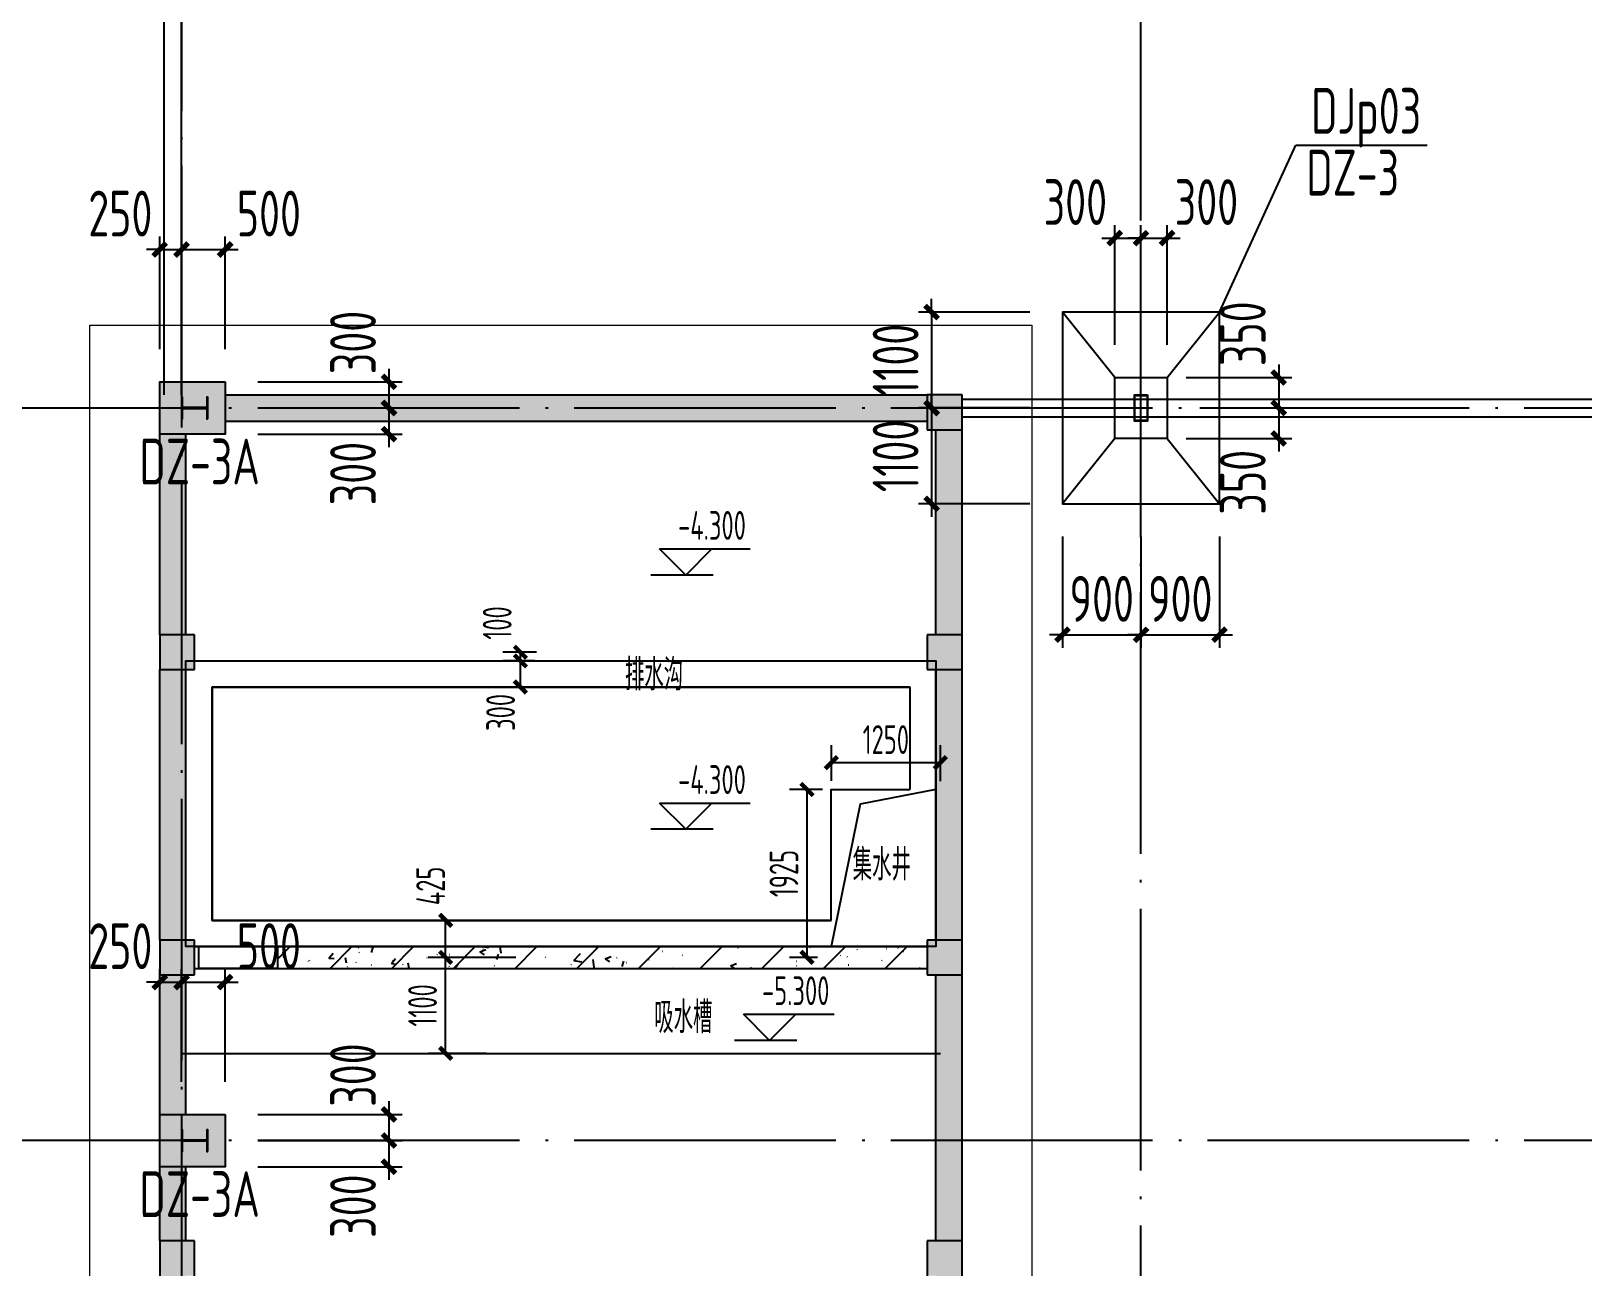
# Model space of a CAD drawing. Extents: x 899043 to 2598688, y -137197 to 211789.
# Drawn here: x 1119082 to 1136875, y 131702 to 145873 of the extents above; entities that cross this region are included whole.
import ezdxf

# ---------------------------------------------------------------- set-up
doc = ezdxf.new("R2010")
doc.units = 0
doc.header["$LTSCALE"] = 1500
doc.header["$MEASUREMENT"] = 0
doc.linetypes.add('7', pattern=[120.000008, -30.000002, 60.000004, -30.000002])
doc.linetypes.add('DOTE', pattern=[2.42, 2, -0.2, 0.02, -0.2])
doc.layers.add('10', color=7, linetype='Continuous', lineweight=35)
doc.layers.add('1500', color=4, linetype='Continuous', lineweight=18)
for name, color, linetype in [('A-Other(建筑其它)', 33, 'Continuous'), ('AXIS', 3, 'Continuous'), ('BASE', 7, 'Continuous'), ('BASE_DIM', 3, 'Continuous'), ('BASE_NUM', 7, 'Continuous'), ('BASE_TEXT', 7, 'Continuous'), ('COLUMN', 2, 'Continuous'), ('DIM', 3, 'Continuous'), ('DIM_ELEV', 3, 'Continuous'), ('HATCH', 254, 'Continuous'), ('M_Prof', 2, 'Continuous'), ('PUB_TEXT', 7, 'Continuous'), ('TEXT', 7, 'Continuous'), ('柱', 255, 'Continuous'), ('柱虚线', 54, '7'), ('砼墙', 3, 'Continuous')]:
    doc.layers.add(name, color=color, linetype=linetype)
doc.styles.add('H330', font='Tssdeng.shx', dxfattribs={"width": 0.65, "height": 330, "bigfont": 'tssdchn.shx'})
doc.styles.add('H360', font='Tssdeng.shx', dxfattribs={"width": 0.65, "height": 360, "bigfont": 'tssdchn.shx'})
doc.styles.add('TSSD_Dimension', font='Tssdeng.shx', dxfattribs={"width": 0.7, "bigfont": 'hztxt.shx'})
doc.styles.add('TSSD_Label', font='Tssdeng.shx', dxfattribs={"width": 0.7, "bigfont": 'hztxt.shx'})
doc.dimstyles.new('H100', dxfattribs={"dimscale": 100, "dimtxt": 3.3, "dimasz": 0.01, "dimexe": 2, "dimexo": 1, "dimgap": 1, "dimtad": 1, "dimdec": 0, "dimrnd": 1, "dimzin": 0, "dimdsep": 46, "dimtxsty": 'H330', "dimblk1": 'YGDIM', "dimblk2": 'YGDIM', "dimsah": 1, "dimcen": -2, "dimdle": 1, "dimclrt": 7, "dimadec": 0, "dimazin": 0, "dimtfac": 1, "dimtdec": 0, "dimtix": 1, "dimtmove": 2, "dimatfit": 3, "dimldrblk": 'YGDIM', "dimfxl": 0, "dimtvp": 1, "dimtolj": 1, "dimtzin": 0, "dimlwe": 25, "dimarcsym": 0})
doc.dimstyles.new('TSSD_150_150', dxfattribs={"dimtxt": 525, "dimasz": 150, "dimexe": 150, "dimexo": 375, "dimgap": 150, "dimtad": 1, "dimdec": 0, "dimzin": 0, "dimdsep": 46, "dimtxsty": 'TSSD_Dimension', "dimblk": 'ARCHTICK', "dimblk1": 'ARCHTICK', "dimblk2": 'ARCHTICK', "dimcen": 0, "dimdle": 150, "dimclrt": 7, "dimadec": 0, "dimazin": 0, "dimtfac": 1, "dimtdec": 0, "dimtix": 1, "dimtmove": 2, "dimatfit": 3, "dimfxl": 0, "dimtolj": 1, "dimtzin": 0, "dimarcsym": 0})

# ---------------------------------------------------------------- blocks, each defined once
blk = doc.blocks.new('A$C5AF141BB')
at = {"layer": 'AXIS', "color": 253, "linetype": 'DOTE'}
for p, q in [((-22000, 123526.9), (-22000, 82968.2)), ((-11000, 82968.2), (-11000, 123526.9)), ((36323.2, 102600), (-26262.1, 102600)), ((36323.2, 94200), (-26941.1, 94200))]:
    blk.add_line(p, q, dxfattribs=at)
blk = doc.blocks.new('A$C0BB32EA6')
at = {"layer": 'COLUMN'}
for points in [[(11075, -16650), (11075, -16950), (10925, -16950), (10925, -16650)], [(11070, -16655), (11070, -16945), (10930, -16945), (10930, -16655)]]:
    blk.add_lwpolyline(points, close=True, dxfattribs=at)
at = {"layer": 'M_Prof'}
for points in [[(300, -16925), (300, -16675), (290, -16675), (290, -16796), (10, -16796), (10, -16675), (0, -16675), (0, -16925), (10, -16925), (10, -16804), (290, -16804), (290, -16925)], [(300, -25325), (300, -25075), (290, -25075), (290, -25196), (10, -25196), (10, -25075), (0, -25075), (0, -25325), (10, -25325), (10, -25204), (290, -25204), (290, -25325)]]:
    blk.add_lwpolyline(points, close=True, dxfattribs=at)
blk = doc.blocks.new('A$C2EA612DB')
at = {"layer": 'M_Prof'}
blk.add_blockref('A$C0BB32EA6', (-54000, 110765), dxfattribs=at)
blk = doc.blocks.new('_ArchTick')
at = {"color": 0, "linetype": 'ByBlock', "const_width": 0.4}
blk.add_lwpolyline([(-0.5, -0.5), (0.5, 0.5)], dxfattribs=at)
blk = doc.blocks.new('*D1469')
at = {"layer": 'BASE_DIM', "color": 0, "lineweight": -2}
for p, q in [((1130908, 140076), (1130908, 138801)), ((1131808, 140076), (1131808, 138801)), ((1130908, 138951), (1130758, 138951)), ((1130908, 138951), (1131808, 138951)), ((1131808, 138951), (1131958, 138951))]:
    blk.add_line(p, q, dxfattribs=at)
at = {"layer": 'Defpoints', "color": 0}
for p in [(1130908, 140451), (1131808, 140451), (1131808, 138951)]:
    blk.add_point(p, dxfattribs=at)
at = {"layer": 'BASE_DIM', "color": 0, "lineweight": -2, "xscale": 150, "yscale": 150, "zscale": 150}
blk.add_blockref('_ArchTick', (1130908, 138951), dxfattribs=at)
at = {"layer": 'BASE_DIM', "color": 0, "lineweight": -2, "xscale": 150, "yscale": 150, "zscale": 150, "rotation": 180}
blk.add_blockref('_ArchTick', (1131808, 138951), dxfattribs=at)
at = {"layer": 'BASE_DIM', "color": 7, "insert": (1131358, 139363), "char_height": 525, "attachment_point": 5, "style": 'TSSD_Dimension'}
blk.add_mtext('\\A1;900', dxfattribs=at)
blk = doc.blocks.new('*D1470')
at = {"layer": 'BASE_DIM', "color": 0, "lineweight": -2}
for p, q in [((1131808, 140076), (1131808, 138801)), ((1132708, 140076), (1132708, 138801)), ((1131808, 138951), (1131658, 138951)), ((1131808, 138951), (1132708, 138951)), ((1132708, 138951), (1132858, 138951))]:
    blk.add_line(p, q, dxfattribs=at)
at = {"layer": 'Defpoints', "color": 0}
for p in [(1131808, 140451), (1132708, 140451), (1132708, 138951)]:
    blk.add_point(p, dxfattribs=at)
at = {"layer": 'BASE_DIM', "color": 0, "lineweight": -2, "xscale": 150, "yscale": 150, "zscale": 150}
blk.add_blockref('_ArchTick', (1131808, 138951), dxfattribs=at)
at = {"layer": 'BASE_DIM', "color": 0, "lineweight": -2, "xscale": 150, "yscale": 150, "zscale": 150, "rotation": 180}
blk.add_blockref('_ArchTick', (1132708, 138951), dxfattribs=at)
at = {"layer": 'BASE_DIM', "color": 7, "insert": (1132258, 139363), "char_height": 525, "attachment_point": 5, "style": 'TSSD_Dimension'}
blk.add_mtext('\\A1;900', dxfattribs=at)
blk = doc.blocks.new('*D1471')
at = {"layer": 'BASE_DIM', "color": 0, "lineweight": -2}
for p, q in [((1129408, 142651), (1129408, 142801)), ((1130533, 142651), (1129258, 142651)), ((1129408, 142651), (1129408, 141551)), ((1130533, 141551), (1129258, 141551)), ((1129408, 141551), (1129408, 141401))]:
    blk.add_line(p, q, dxfattribs=at)
at = {"layer": 'Defpoints', "color": 0}
for p in [(1130908, 142651), (1129408, 141551), (1130908, 141551)]:
    blk.add_point(p, dxfattribs=at)
at = {"layer": 'BASE_DIM', "color": 0, "lineweight": -2, "xscale": 150, "yscale": 150, "zscale": 150}
for p, rotation in [((1129408, 142651), 270), ((1129408, 141551), 90)]:
    blk.add_blockref('_ArchTick', p, dxfattribs=dict(at, rotation=rotation))
at = {"layer": 'BASE_DIM', "color": 7, "insert": (1128995, 142101), "char_height": 525, "attachment_point": 5, "rotation": 90, "style": 'TSSD_Dimension'}
blk.add_mtext('\\A1;1100', dxfattribs=at)
blk = doc.blocks.new('*D1472')
at = {"layer": 'BASE_DIM', "color": 0, "lineweight": -2}
for p, q in [((1129408, 141551), (1129408, 141701)), ((1130533, 141551), (1129258, 141551)), ((1129408, 141551), (1129408, 140451)), ((1130533, 140451), (1129258, 140451)), ((1129408, 140451), (1129408, 140301))]:
    blk.add_line(p, q, dxfattribs=at)
at = {"layer": 'Defpoints', "color": 0}
for p in [(1130908, 141551), (1129408, 140451), (1130908, 140451)]:
    blk.add_point(p, dxfattribs=at)
at = {"layer": 'BASE_DIM', "color": 0, "lineweight": -2, "xscale": 150, "yscale": 150, "zscale": 150}
for p, rotation in [((1129408, 141551), 270), ((1129408, 140451), 90)]:
    blk.add_blockref('_ArchTick', p, dxfattribs=dict(at, rotation=rotation))
at = {"layer": 'BASE_DIM', "color": 7, "insert": (1128995, 141001), "char_height": 525, "attachment_point": 5, "rotation": 90, "style": 'TSSD_Dimension'}
blk.add_mtext('\\A1;1100', dxfattribs=at)
blk = doc.blocks.new('*D1473')
at = {"layer": 'Defpoints', "color": 0}
for p in [(1131808, 143499), (1131508, 141901), (1131808, 141901)]:
    blk.add_point(p, dxfattribs=at)
at = {"layer": 'DIM', "color": 0, "lineweight": -2}
for p, q in [((1131508, 142276), (1131508, 143649)), ((1131808, 142276), (1131808, 143649)), ((1131358, 143499), (1131958, 143499))]:
    blk.add_line(p, q, dxfattribs=at)
at = {"layer": 'DIM', "color": 0, "lineweight": -2, "xscale": 150, "yscale": 150, "zscale": 150, "rotation": 180}
blk.add_blockref('_ArchTick', (1131508, 143499), dxfattribs=at)
at = {"layer": 'DIM', "color": 0, "lineweight": -2, "xscale": 150, "yscale": 150, "zscale": 150}
blk.add_blockref('_ArchTick', (1131808, 143499), dxfattribs=at)
at = {"layer": 'DIM', "color": 7, "insert": (1131056, 143912), "char_height": 525, "attachment_point": 5, "style": 'TSSD_Dimension'}
blk.add_mtext('\\A1;300', dxfattribs=at)
blk = doc.blocks.new('*D1474')
at = {"layer": 'Defpoints', "color": 0}
for p in [(1132108, 143499), (1131808, 141901), (1132108, 141901)]:
    blk.add_point(p, dxfattribs=at)
at = {"layer": 'DIM', "color": 0, "lineweight": -2}
for p, q in [((1131808, 142276), (1131808, 143649)), ((1132108, 142276), (1132108, 143649)), ((1131808, 143499), (1131658, 143499)), ((1131808, 143499), (1132108, 143499)), ((1132108, 143499), (1132258, 143499))]:
    blk.add_line(p, q, dxfattribs=at)
at = {"layer": 'DIM', "color": 0, "lineweight": -2, "xscale": 150, "yscale": 150, "zscale": 150}
blk.add_blockref('_ArchTick', (1131808, 143499), dxfattribs=at)
at = {"layer": 'DIM', "color": 0, "lineweight": -2, "xscale": 150, "yscale": 150, "zscale": 150, "rotation": 180}
blk.add_blockref('_ArchTick', (1132108, 143499), dxfattribs=at)
at = {"layer": 'DIM', "color": 7, "insert": (1132559, 143912), "char_height": 525, "attachment_point": 5, "style": 'TSSD_Dimension'}
blk.add_mtext('\\A1;300', dxfattribs=at)
blk = doc.blocks.new('*D1475')
at = {"layer": 'Defpoints', "color": 0}
for p in [(1131953, 141901), (1132108, 141551), (1133387, 141551)]:
    blk.add_point(p, dxfattribs=at)
at = {"layer": 'DIM', "color": 0, "lineweight": -2}
for p, q in [((1133387, 142051), (1133387, 141401)), ((1132328, 141901), (1133537, 141901)), ((1132483, 141551), (1133537, 141551))]:
    blk.add_line(p, q, dxfattribs=at)
at = {"layer": 'DIM', "color": 0, "lineweight": -2, "xscale": 150, "yscale": 150, "zscale": 150}
for p, rotation in [((1133387, 141901), 90), ((1133387, 141551), 270)]:
    blk.add_blockref('_ArchTick', p, dxfattribs=dict(at, rotation=rotation))
at = {"layer": 'DIM', "color": 7, "insert": (1132975, 142402), "char_height": 525, "attachment_point": 5, "rotation": 90, "style": 'TSSD_Dimension'}
blk.add_mtext('\\A1;350', dxfattribs=at)
blk = doc.blocks.new('*D1476')
at = {"layer": 'Defpoints', "color": 0}
for p in [(1132108, 141551), (1131953, 141201), (1133387, 141201)]:
    blk.add_point(p, dxfattribs=at)
at = {"layer": 'DIM', "color": 0, "lineweight": -2}
for p, q in [((1133387, 141701), (1133387, 141051)), ((1132483, 141551), (1133537, 141551)), ((1132328, 141201), (1133537, 141201))]:
    blk.add_line(p, q, dxfattribs=at)
at = {"layer": 'DIM', "color": 0, "lineweight": -2, "xscale": 150, "yscale": 150, "zscale": 150}
for p, rotation in [((1133387, 141551), 90), ((1133387, 141201), 270)]:
    blk.add_blockref('_ArchTick', p, dxfattribs=dict(at, rotation=rotation))
at = {"layer": 'DIM', "color": 7, "insert": (1132975, 140699), "char_height": 525, "attachment_point": 5, "rotation": 90, "style": 'TSSD_Dimension'}
blk.add_mtext('\\A1;350', dxfattribs=at)
blk = doc.blocks.new('*D1809')
at = {"layer": 'Defpoints', "color": 0}
for p in [(1120808, 143368), (1120558, 141851), (1120808, 141851)]:
    blk.add_point(p, dxfattribs=at)
at = {"layer": 'DIM', "color": 0, "lineweight": -2}
for p, q in [((1120558, 142226), (1120558, 143518)), ((1120808, 142226), (1120808, 143518)), ((1120558, 143368), (1120408, 143368)), ((1120558, 143368), (1120808, 143368)), ((1120808, 143368), (1120958, 143368))]:
    blk.add_line(p, q, dxfattribs=at)
at = {"layer": 'DIM', "color": 0, "lineweight": -2, "xscale": 150, "yscale": 150, "zscale": 150}
blk.add_blockref('_ArchTick', (1120558, 143368), dxfattribs=at)
at = {"layer": 'DIM', "color": 0, "lineweight": -2, "xscale": 150, "yscale": 150, "zscale": 150, "rotation": 180}
blk.add_blockref('_ArchTick', (1120808, 143368), dxfattribs=at)
at = {"layer": 'DIM', "color": 7, "insert": (1120106, 143780), "char_height": 525, "attachment_point": 5, "style": 'TSSD_Dimension'}
blk.add_mtext('\\A1;250', dxfattribs=at)
blk = doc.blocks.new('*D1810')
at = {"layer": 'Defpoints', "color": 0}
for p in [(1121308, 143368), (1120808, 141851), (1121308, 141851)]:
    blk.add_point(p, dxfattribs=at)
at = {"layer": 'DIM', "color": 0, "lineweight": -2}
for p, q in [((1120808, 142226), (1120808, 143518)), ((1121308, 142226), (1121308, 143518)), ((1120658, 143368), (1121458, 143368))]:
    blk.add_line(p, q, dxfattribs=at)
at = {"layer": 'DIM', "color": 0, "lineweight": -2, "xscale": 150, "yscale": 150, "zscale": 150, "rotation": 180}
blk.add_blockref('_ArchTick', (1120808, 143368), dxfattribs=at)
at = {"layer": 'DIM', "color": 0, "lineweight": -2, "xscale": 150, "yscale": 150, "zscale": 150}
blk.add_blockref('_ArchTick', (1121308, 143368), dxfattribs=at)
at = {"layer": 'DIM', "color": 7, "insert": (1121809, 143780), "char_height": 525, "attachment_point": 5, "style": 'TSSD_Dimension'}
blk.add_mtext('\\A1;500', dxfattribs=at)
blk = doc.blocks.new('*D1811')
at = {"layer": 'Defpoints', "color": 0}
for p in [(1121308, 141851), (1121308, 141551), (1123186, 141551)]:
    blk.add_point(p, dxfattribs=at)
at = {"layer": 'DIM', "color": 0, "lineweight": -2}
for p, q in [((1123186, 142001), (1123186, 141401)), ((1121683, 141851), (1123336, 141851)), ((1121683, 141551), (1123336, 141551))]:
    blk.add_line(p, q, dxfattribs=at)
at = {"layer": 'DIM', "color": 0, "lineweight": -2, "xscale": 150, "yscale": 150, "zscale": 150}
for p, rotation in [((1123186, 141851), 90), ((1123186, 141551), 270)]:
    blk.add_blockref('_ArchTick', p, dxfattribs=dict(at, rotation=rotation))
at = {"layer": 'DIM', "color": 7, "insert": (1122774, 142302), "char_height": 525, "attachment_point": 5, "rotation": 90, "style": 'TSSD_Dimension'}
blk.add_mtext('\\A1;300', dxfattribs=at)
blk = doc.blocks.new('*D1812')
at = {"layer": 'Defpoints', "color": 0}
for p in [(1121308, 141551), (1121308, 141251), (1123186, 141251)]:
    blk.add_point(p, dxfattribs=at)
at = {"layer": 'DIM', "color": 0, "lineweight": -2}
for p, q in [((1123186, 141701), (1123186, 141101)), ((1121683, 141551), (1123336, 141551)), ((1121683, 141251), (1123336, 141251))]:
    blk.add_line(p, q, dxfattribs=at)
at = {"layer": 'DIM', "color": 0, "lineweight": -2, "xscale": 150, "yscale": 150, "zscale": 150}
for p, rotation in [((1123186, 141551), 90), ((1123186, 141251), 270)]:
    blk.add_blockref('_ArchTick', p, dxfattribs=dict(at, rotation=rotation))
at = {"layer": 'DIM', "color": 7, "insert": (1122774, 140799), "char_height": 525, "attachment_point": 5, "rotation": 90, "style": 'TSSD_Dimension'}
blk.add_mtext('\\A1;300', dxfattribs=at)
blk = doc.blocks.new('*D1805')
at = {"layer": 'Defpoints', "color": 0}
for p in [(1120808, 134968), (1120558, 133451), (1120808, 133451)]:
    blk.add_point(p, dxfattribs=at)
at = {"layer": 'DIM', "color": 0, "lineweight": -2}
for p, q in [((1120558, 133826), (1120558, 135118)), ((1120808, 133826), (1120808, 135118)), ((1120558, 134968), (1120408, 134968)), ((1120558, 134968), (1120808, 134968)), ((1120808, 134968), (1120958, 134968))]:
    blk.add_line(p, q, dxfattribs=at)
at = {"layer": 'DIM', "color": 0, "lineweight": -2, "xscale": 150, "yscale": 150, "zscale": 150}
blk.add_blockref('_ArchTick', (1120558, 134968), dxfattribs=at)
at = {"layer": 'DIM', "color": 0, "lineweight": -2, "xscale": 150, "yscale": 150, "zscale": 150, "rotation": 180}
blk.add_blockref('_ArchTick', (1120808, 134968), dxfattribs=at)
at = {"layer": 'DIM', "color": 7, "insert": (1120106, 135380), "char_height": 525, "attachment_point": 5, "style": 'TSSD_Dimension'}
blk.add_mtext('\\A1;250', dxfattribs=at)
blk = doc.blocks.new('*D1806')
at = {"layer": 'Defpoints', "color": 0}
for p in [(1121308, 134968), (1120808, 133451), (1121308, 133451)]:
    blk.add_point(p, dxfattribs=at)
at = {"layer": 'DIM', "color": 0, "lineweight": -2}
for p, q in [((1120808, 133826), (1120808, 135118)), ((1121308, 133826), (1121308, 135118)), ((1120658, 134968), (1121458, 134968))]:
    blk.add_line(p, q, dxfattribs=at)
at = {"layer": 'DIM', "color": 0, "lineweight": -2, "xscale": 150, "yscale": 150, "zscale": 150, "rotation": 180}
blk.add_blockref('_ArchTick', (1120808, 134968), dxfattribs=at)
at = {"layer": 'DIM', "color": 0, "lineweight": -2, "xscale": 150, "yscale": 150, "zscale": 150}
blk.add_blockref('_ArchTick', (1121308, 134968), dxfattribs=at)
at = {"layer": 'DIM', "color": 7, "insert": (1121809, 135380), "char_height": 525, "attachment_point": 5, "style": 'TSSD_Dimension'}
blk.add_mtext('\\A1;500', dxfattribs=at)
blk = doc.blocks.new('*D1807')
at = {"layer": 'Defpoints', "color": 0}
for p in [(1121308, 133451), (1121308, 133151), (1123186, 133151)]:
    blk.add_point(p, dxfattribs=at)
at = {"layer": 'DIM', "color": 0, "lineweight": -2}
for p, q in [((1121683, 133451), (1123336, 133451)), ((1123186, 133601), (1123186, 133001)), ((1121683, 133151), (1123336, 133151))]:
    blk.add_line(p, q, dxfattribs=at)
at = {"layer": 'DIM', "color": 0, "lineweight": -2, "xscale": 150, "yscale": 150, "zscale": 150}
for p, rotation in [((1123186, 133451), 90), ((1123186, 133151), 270)]:
    blk.add_blockref('_ArchTick', p, dxfattribs=dict(at, rotation=rotation))
at = {"layer": 'DIM', "color": 7, "insert": (1122774, 133902), "char_height": 525, "attachment_point": 5, "rotation": 90, "style": 'TSSD_Dimension'}
blk.add_mtext('\\A1;300', dxfattribs=at)
blk = doc.blocks.new('*D1808')
at = {"layer": 'Defpoints', "color": 0}
for p in [(1121308, 133151), (1121308, 132851), (1123186, 132851)]:
    blk.add_point(p, dxfattribs=at)
at = {"layer": 'DIM', "color": 0, "lineweight": -2}
for p, q in [((1123186, 133301), (1123186, 132701)), ((1121683, 133151), (1123336, 133151)), ((1121683, 132851), (1123336, 132851))]:
    blk.add_line(p, q, dxfattribs=at)
at = {"layer": 'DIM', "color": 0, "lineweight": -2, "xscale": 150, "yscale": 150, "zscale": 150}
for p, rotation in [((1123186, 133151), 90), ((1123186, 132851), 270)]:
    blk.add_blockref('_ArchTick', p, dxfattribs=dict(at, rotation=rotation))
at = {"layer": 'DIM', "color": 7, "insert": (1122774, 132399), "char_height": 525, "attachment_point": 5, "rotation": 90, "style": 'TSSD_Dimension'}
blk.add_mtext('\\A1;300', dxfattribs=at)
blk = doc.blocks.new('YGDIM')
at = {"color": 0, "linetype": 'ByBlock', "const_width": 50}
blk.add_lwpolyline([(-70, -70), (70, 70)], dxfattribs=at)
blk = doc.blocks.new('*D2055')
at = {"layer": 'Defpoints', "color": 0, "linetype": 'Continuous', "ltscale": 50}
for p in [(1123836, 135251), (1124741, 135251), (1124401, 134151)]:
    blk.add_point(p, dxfattribs=at)
at = {"layer": 'DIM', "color": 0, "linetype": 'Continuous', "lineweight": 25, "ltscale": 50}
for p, q in [((1124641, 135251), (1123636, 135251)), ((1124301, 134151), (1123636, 134151))]:
    blk.add_line(p, q, dxfattribs=at)
at = {"layer": 'DIM', "color": 0, "linetype": 'Continuous', "lineweight": -2, "ltscale": 50}
blk.add_line((1123836, 134152), (1123836, 135250), dxfattribs=at)
for p, rotation in [((1123836, 135251), 90), ((1123836, 134151), 270)]:
    blk.add_blockref('YGDIM', p, dxfattribs=dict(at, rotation=rotation))
at = {"layer": 'DIM', "color": 7, "linetype": 'Continuous', "ltscale": 50, "insert": (1123571, 134701), "char_height": 330, "attachment_point": 5, "rotation": 90, "style": 'H330'}
blk.add_mtext('\\A1;1100', dxfattribs=at)
blk = doc.blocks.new('*D2056')
at = {"layer": 'Defpoints', "color": 0, "linetype": 'Continuous', "ltscale": 50}
for p in [(1123836, 135676), (1124641, 135676), (1124641, 135251)]:
    blk.add_point(p, dxfattribs=at)
at = {"layer": 'DIM', "color": 0, "linetype": 'Continuous', "lineweight": 25, "ltscale": 50}
for p, q in [((1124541, 135676), (1123636, 135676)), ((1124541, 135251), (1123636, 135251))]:
    blk.add_line(p, q, dxfattribs=at)
at = {"layer": 'DIM', "color": 0, "linetype": 'Continuous', "lineweight": -2, "ltscale": 50}
blk.add_line((1123836, 135252), (1123836, 135675), dxfattribs=at)
for p, rotation in [((1123836, 135676), 90), ((1123836, 135251), 270)]:
    blk.add_blockref('YGDIM', p, dxfattribs=dict(at, rotation=rotation))
at = {"layer": 'DIM', "color": 7, "linetype": 'Continuous', "ltscale": 50, "insert": (1123664, 136071), "char_height": 330, "attachment_point": 5, "rotation": 90, "style": 'H330'}
blk.add_mtext('\\A1;425', dxfattribs=at)
blk = doc.blocks.new('*D2057')
at = {"layer": 'Defpoints', "color": 0, "linetype": 'Continuous', "ltscale": 50}
for p in [(1124693, 138651), (1124960, 138651), (1124960, 138351)]:
    blk.add_point(p, dxfattribs=at)
at = {"layer": 'DIM', "color": 0, "linetype": 'Continuous', "lineweight": 25, "ltscale": 50}
for p, q in [((1124860, 138651), (1124493, 138651)), ((1124860, 138351), (1124493, 138351))]:
    blk.add_line(p, q, dxfattribs=at)
at = {"layer": 'DIM', "color": 0, "linetype": 'Continuous', "lineweight": -2, "ltscale": 50}
blk.add_line((1124693, 138352), (1124693, 138650), dxfattribs=at)
for p, rotation in [((1124693, 138651), 90), ((1124693, 138351), 270)]:
    blk.add_blockref('YGDIM', p, dxfattribs=dict(at, rotation=rotation))
at = {"layer": 'DIM', "color": 7, "linetype": 'Continuous', "ltscale": 50, "insert": (1124466, 138060), "char_height": 330, "attachment_point": 5, "rotation": 90, "style": 'H330'}
blk.add_mtext('\\A1;300', dxfattribs=at)
blk = doc.blocks.new('*D2058')
at = {"layer": 'Defpoints', "color": 0, "linetype": 'Continuous', "ltscale": 50}
for p in [(1124693, 138751), (1124960, 138651), (1124977, 138751)]:
    blk.add_point(p, dxfattribs=at)
at = {"layer": 'DIM', "color": 0, "linetype": 'Continuous', "lineweight": 25, "ltscale": 50}
for p, q in [((1124877, 138751), (1124493, 138751)), ((1124860, 138651), (1124493, 138651))]:
    blk.add_line(p, q, dxfattribs=at)
at = {"layer": 'DIM', "color": 0, "linetype": 'Continuous', "lineweight": -2, "ltscale": 50}
for p, q in [((1124693, 138752), (1124693, 138753)), ((1124693, 138651), (1124693, 138751)), ((1124693, 138650), (1124693, 138649))]:
    blk.add_line(p, q, dxfattribs=at)
for p, rotation in [((1124693, 138751), 270), ((1124693, 138651), 90)]:
    blk.add_blockref('YGDIM', p, dxfattribs=dict(at, rotation=rotation))
at = {"layer": 'DIM', "color": 7, "linetype": 'Continuous', "ltscale": 50, "insert": (1124427, 139086), "char_height": 330, "attachment_point": 5, "rotation": 90, "style": 'H330'}
blk.add_mtext('\\A1;100', dxfattribs=at)
blk = doc.blocks.new('*D2059')
at = {"layer": 'Defpoints', "color": 0, "linetype": 'Continuous', "ltscale": 50}
for p in [(1128258, 137484), (1128258, 137176), (1129508, 137172)]:
    blk.add_point(p, dxfattribs=at)
at = {"layer": 'DIM', "color": 0, "linetype": 'Continuous', "lineweight": 25, "ltscale": 50}
for p, q in [((1128258, 137276), (1128258, 137684)), ((1129508, 137272), (1129508, 137684))]:
    blk.add_line(p, q, dxfattribs=at)
at = {"layer": 'DIM', "color": 0, "linetype": 'Continuous', "lineweight": -2, "ltscale": 50}
blk.add_line((1129507, 137484), (1128259, 137484), dxfattribs=at)
at = {"layer": 'DIM', "color": 0, "linetype": 'Continuous', "lineweight": -2, "ltscale": 50, "rotation": 180}
blk.add_blockref('YGDIM', (1128258, 137484), dxfattribs=at)
at = {"layer": 'DIM', "color": 0, "linetype": 'Continuous', "lineweight": -2, "ltscale": 50}
blk.add_blockref('YGDIM', (1129508, 137484), dxfattribs=at)
at = {"layer": 'DIM', "color": 7, "linetype": 'Continuous', "ltscale": 50, "insert": (1128883, 137749), "char_height": 330, "attachment_point": 5, "style": 'H330'}
blk.add_mtext('\\A1;1250', dxfattribs=at)
blk = doc.blocks.new('*D2060')
at = {"layer": 'Defpoints', "color": 0, "linetype": 'Continuous', "ltscale": 50}
for p in [(1127979, 137176), (1128258, 137176), (1128200, 135251)]:
    blk.add_point(p, dxfattribs=at)
at = {"layer": 'DIM', "color": 0, "linetype": 'Continuous', "lineweight": 25, "ltscale": 50}
for p, q in [((1128158, 137176), (1127779, 137176)), ((1128100, 135251), (1127779, 135251))]:
    blk.add_line(p, q, dxfattribs=at)
at = {"layer": 'DIM', "color": 0, "linetype": 'Continuous', "lineweight": -2, "ltscale": 50}
blk.add_line((1127979, 135252), (1127979, 137175), dxfattribs=at)
for p, rotation in [((1127979, 137176), 90), ((1127979, 135251), 270)]:
    blk.add_blockref('YGDIM', p, dxfattribs=dict(at, rotation=rotation))
at = {"layer": 'DIM', "color": 7, "linetype": 'Continuous', "ltscale": 50, "insert": (1127714, 136213), "char_height": 330, "attachment_point": 5, "rotation": 90, "style": 'H330'}
blk.add_mtext('\\A1;1925', dxfattribs=at)

msp = doc.modelspace()

# ---------------------------------------------------------------- hatches: boundary and pattern name
at = {"layer": '10', "linetype": 'ByBlock'}
h = msp.add_hatch(dxfattribs=at)
h.set_pattern_fill('AN31C', color=253, scale=1000, style=0)
h.set_pattern_definition([(45, (34453.16, 1354.6), (-141.421356, 141.421356), []), (50, (34453.16, 1354.6), (717.26018, -62.75213), [75, -825]), (355, (34453.2, 1354.6), (-138.75133, 752.19213), [60, -660]), (100.4514, (34512.94, 1349.4), (578.5094, 689.43954), [63.7402, -701.1421]), (46.1842, (34453.2, 1554.6), (1067.24105, -165.519), [112.5, -1237.5]), (96.6356, (34542.1, 1540.8), (934.6627, 974.1179), [95.6103, -1051.713]), (351.1842, (34453.2, 1554.6), (934.662, 974.1186), [90, -990]), (21, (34553.16, 1504.6), (596.90705, -402.6189), [75, -825]), (326, (34553.2, 1504.6), (243.31533, 725.15005), [60, -660]), (71.4514, (34602.9, 1471.06), (840.22263, 322.5305), [63.7402, -701.1421]), (37.5, (34453.16, 1354.6), (12.159855, 332.893854), [0, -652, 0, -670, 0, -662.5]), (7.5, (34453.16, 1354.6), (263.06954, 394.41171), [0, -382, 0, -637, 0, -252.5]), (327.5, (34230.16, 1354.6), (533.822436, -22.55487), [0, -250, 0, -780, 0, -1035]), (317.5, (34130.16, 1354.6), (583.18617, 100.10498), [0, -325, 0, -518, 0, -735])])
h.paths.add_polyline_path([(1121307.8, 141850.6), (1121307.8, 141250.6), (1120557.8, 141250.6), (1120557.8, 141850.6)])
h.paths.add_polyline_path([(1121307.8, 133450.6), (1121307.8, 132850.6), (1120557.8, 132850.6), (1120557.8, 133450.6)])
h.paths.add_polyline_path([(1121307.8, 125200.6), (1121307.8, 124500.6), (1120557.8, 124500.6), (1120557.8, 125200.6)])
at = {"layer": 'HATCH', "linetype": 'Continuous', "ltscale": 50}
h = msp.add_hatch(dxfattribs=at)
h.set_pattern_fill('钢筋混凝土', color=256, scale=100, style=0, pattern_type=2)
h.set_pattern_definition([(45, (-65276863.2, -184233191.83), (-353.5533906, 353.5533906), []), (50, (-65276863.2, -184233191.8), (717.2601826, -62.752135), [75, -825]), (355, (-65276863.2, -184233191.8), (-138.7513336, 752.1921337), [60, -660]), (100.4514, (-65276803.44, -184233197.06), (578.5093817, 689.439542), [63.74019, -701.142112]), (46.1842, (-65276863.2, -184232991.8), (1067.2410486, -165.5190143), [112.5, -1237.5]), (96.6356, (-65276774.3, -184233005.6), (934.6627055, 974.117871), [95.610288, -1051.713]), (351.1842, (-65276863.2, -184232991.8), (934.661945, 974.118601), [90, -990]), (21, (-65276763.2, -184233041.8), (596.9070521, -402.6188907), [75, -825]), (326, (-65276763.2, -184233041.8), (243.315332, 725.150045), [60, -660]), (71.4514, (-65276713.5, -184233075.4), (840.2226286, 322.5304967), [63.74019, -701.142112]), (37.5, (-65276863.22, -184233191.83), (12.15985532, 332.89385383), [5, -652, 5, -670, 5, -662.5]), (7.5, (-65276863.2, -184233191.83), (263.06953744, 394.4117119), [5, -382, 5, -637, 5, -252.5]), (327.5, (-65277086.22, -184233191.83), (533.82243617, -22.55487173), [5, -250, 5, -780, 5, -1035]), (317.5, (-65277186.2, -184233191.83), (583.1861693, 100.1049823), [5, -325, 5, -518, 5, -735])])
h.paths.add_polyline_path([(1121307.8, 141250.6), (1120557.8, 141250.6), (1120557.8, 133450.6), (1121307.8, 133450.6), (1121307.8, 132850.6), (1120557.8, 132850.6), (1120557.8, 125200.6), (1121307.8, 125200.6), (1121307.8, 124500.6), (1120557.8, 124500.6), (1120557.8, 124500.6), (1120957.8, 124500.6), (1129357.8, 124500.6), (1129757.8, 124500.6), (1129757.8, 141700.6), (1121307.8, 141700.6)])
h.paths.add_polyline_path([(1121307.8, 141250.6), (1120857.8, 141250.6), (1120857.8, 138950.6), (1120957.8, 138950.6), (1120957.8, 138550.6), (1120857.8, 138550.6), (1120857.8, 135450.6), (1120957.8, 135450.6), (1120957.8, 135050.6), (1120857.8, 135050.6), (1120857.8, 133450.6), (1121307.8, 133450.6), (1121307.8, 132850.6), (1120857.8, 132850.6), (1120857.8, 132000.6), (1120957.8, 132000.6), (1120957.8, 131600.6), (1120857.8, 131600.6), (1120857.8, 128550.6), (1120957.8, 128550.6), (1120957.8, 128150.6), (1120857.8, 128150.6), (1120857.8, 125200.6), (1121307.8, 125200.6), (1121307.8, 124800.6), (1129357.8, 124800.6), (1129357.8, 124900.6), (1129457.8, 124900.6), (1129457.8, 128150.6), (1129357.8, 128150.6), (1129357.8, 128550.6), (1129457.8, 128550.6), (1129457.8, 131600.6), (1129357.8, 131600.6), (1129357.8, 132000.6), (1129457.8, 132000.6), (1129457.8, 135050.6), (1129357.8, 135050.6), (1129357.8, 135450.6), (1129457.8, 135450.6), (1129457.8, 138550.6), (1129357.8, 138550.6), (1129357.8, 138950.6), (1129457.8, 138950.6), (1129457.8, 141300.6), (1129357.8, 141300.6), (1129357.8, 141400.6), (1121307.8, 141400.6)])
h = msp.add_hatch(dxfattribs=at)
h.set_pattern_fill('钢筋混凝土', color=256, scale=100, style=0, pattern_type=2)
h.set_pattern_definition([(45, (-65305436.74, -184104588.96), (-353.5533906, 353.5533906), []), (50, (-65305436.74, -184104588.96), (717.2601826, -62.752135), [75, -825]), (355, (-65305436.7, -184104588.96), (-138.7513336, 752.1921337), [60, -660]), (100.4514, (-65305376.96, -184104594.2), (578.5093817, 689.439542), [63.74019, -701.142112]), (46.1842, (-65305436.7, -184104389), (1067.2410486, -165.5190143), [112.5, -1237.5]), (96.6356, (-65305347.8, -184104402.7), (934.6627055, 974.117871), [95.610288, -1051.713]), (351.1842, (-65305436.7, -184104389), (934.661945, 974.118601), [90, -990]), (21, (-65305336.74, -184104438.96), (596.9070521, -402.6188907), [75, -825]), (326, (-65305336.7, -184104438.96), (243.315332, 725.150045), [60, -660]), (71.4514, (-65305287, -184104472.5), (840.2226286, 322.5304967), [63.74019, -701.142112]), (37.5, (-65305436.74, -184104588.96), (12.15985532, 332.89385383), [5, -652, 5, -670, 5, -662.5]), (7.5, (-65305436.74, -184104588.96), (263.06953744, 394.4117119), [5, -382, 5, -637, 5, -252.5]), (327.5, (-65305659.74, -184104588.96), (533.82243617, -22.55487173), [5, -250, 5, -780, 5, -1035]), (317.5, (-65305759.74, -184104588.96), (583.1861693, 100.1049823), [5, -325, 5, -518, 5, -735])])
h.paths.add_polyline_path([(1121907.8, 135375.6), (1121907.8, 135125.6), (1129357.8, 135125.6), (1129357.8, 135375.6)])

# ---------------------------------------------------------------- linework, layer by layer
at = {"layer": '1500'}
msp.add_lwpolyline([(1119757.8, 142500.6), (1130557.8, 142500.6), (1130557.8, 123700.6), (1119757.8, 123700.6)], close=True, dxfattribs=at)
at = {"layer": 'A-Other(建筑其它)'}
msp.add_line((1120807.8, 134150.6), (1129507.8, 134150.6), dxfattribs=at)
for points in [[(1120857.8, 138350.6), (1120857.8, 138650.6), (1129457.8, 138650.6), (1129457.8, 138350.6)], [(1121157.8, 135375.6), (1120857.8, 135375.6), (1120857.8, 138350.6)], [(1129157.8, 138350.6), (1121157.8, 138350.6)], [(1121157.8, 138350.6), (1121157.8, 135675.6)], [(1128257.8, 135675.6), (1121157.8, 135675.6), (1121157.8, 138350.6), (1129157.8, 138350.6), (1129157.8, 137175.6)], [(1129457.8, 138350.6), (1129457.8, 137175.6)], [(1129457.8, 137175.6), (1128589.5, 137008.2), (1128257.8, 135375.6)], [(1128257.8, 135675.6), (1128257.8, 137175.6), (1129157.8, 137175.6)], [(1129457.8, 137175.6), (1129457.8, 135375.6), (1128257.8, 135375.6)], [(1121157.8, 135675.6), (1128257.8, 135675.6)], [(1128257.8, 135375.6), (1128257.8, 135375.6), (1121157.8, 135375.6)]]:
    msp.add_lwpolyline(points, dxfattribs=at)
at = {"layer": 'AXIS', "color": 4}
for points in [[(1120607.8, 141700.6), (1120607.8, 158550.6), (1175007.8, 158550.6), (1175007.8, 47600.6)], [(1120807.8, 141700.6), (1120807.8, 158350.6), (1174807.8, 158350.6), (1174807.8, 47600.6)]]:
    msp.add_lwpolyline(points, dxfattribs=at)
at = {"layer": 'AXIS', "color": 2}
for points in [[(1129757.8, 141650.6), (1142607.8, 141650.6)], [(1129757.8, 141450.6), (1142607.8, 141450.6)]]:
    msp.add_lwpolyline(points, dxfattribs=at)
at = {"layer": 'BASE'}
for p, q in [((1131507.8, 141900.6), (1130907.8, 142650.6)), ((1132107.8, 141900.6), (1132707.8, 142650.6)), ((1131507.8, 141200.6), (1130907.8, 140450.6)), ((1132107.8, 141200.6), (1132707.8, 140450.6))]:
    msp.add_line(p, q, dxfattribs=at)
for points in [[(1132707.8, 140450.6), (1132707.8, 142650.6), (1130907.8, 142650.6), (1130907.8, 140450.6)], [(1121307.8, 141850.6), (1121307.8, 141250.6), (1120557.8, 141250.6), (1120557.8, 141850.6)], [(1132107.8, 141900.6), (1132107.8, 141200.6), (1131507.8, 141200.6), (1131507.8, 141900.6)], [(1121307.8, 133450.6), (1121307.8, 132850.6), (1120557.8, 132850.6), (1120557.8, 133450.6)]]:
    msp.add_lwpolyline(points, close=True, dxfattribs=at)
at = {"layer": 'BASE_TEXT'}
for p, q in [((1132707.8, 142650.6), (1133581.7, 144562.7)), ((1133581.7, 144562.7), (1135087.9, 144562.7))]:
    msp.add_line(p, q, dxfattribs=at)
at = {"layer": 'DIM_ELEV'}
for p, q in [((1126588.3, 139634.3), (1126288.3, 139934.3)), ((1126288.3, 139934.3), (1127329.1, 139934.3)), ((1126588.3, 139634.3), (1126888.3, 139934.3)), ((1126901.6, 139634.3), (1126186.9, 139634.3)), ((1126588.3, 136720.1), (1126288.3, 137020.1)), ((1126288.3, 137020.1), (1127329.1, 137020.1)), ((1126588.3, 136720.1), (1126888.3, 137020.1)), ((1126901.6, 136720.1), (1126186.9, 136720.1)), ((1127550.8, 134298.9), (1127250.8, 134598.9)), ((1127250.8, 134598.9), (1128291.6, 134598.9)), ((1127550.8, 134298.9), (1127850.8, 134598.9)), ((1127864.2, 134298.9), (1127149.4, 134298.9))]:
    msp.add_line(p, q, dxfattribs=at)
at = {"layer": '柱'}
for p, q in [((1129757.8, 141700.6), (1129357.8, 141700.6)), ((1129757.8, 141300.6), (1129757.8, 141700.6)), ((1129357.8, 141400.6), (1129357.8, 141300.6)), ((1129357.8, 141300.6), (1129457.8, 141300.6)), ((1120557.8, 138950.6), (1120557.8, 138550.6)), ((1120957.8, 138950.6), (1120857.8, 138950.6)), ((1120957.8, 138550.6), (1120957.8, 138950.6)), ((1129457.8, 138950.6), (1129357.8, 138950.6)), ((1129357.8, 138950.6), (1129357.8, 138550.6)), ((1129757.8, 138550.6), (1129757.8, 138950.6)), ((1120857.8, 138550.6), (1120957.8, 138550.6)), ((1129357.8, 138550.6), (1129457.8, 138550.6)), ((1120557.8, 135450.6), (1120557.8, 135050.6)), ((1120957.8, 135450.6), (1120857.8, 135450.6)), ((1120957.8, 135050.6), (1120957.8, 135450.6)), ((1129457.8, 135450.6), (1129357.8, 135450.6)), ((1129357.8, 135450.6), (1129357.8, 135050.6)), ((1129757.8, 135050.6), (1129757.8, 135450.6)), ((1120857.8, 135050.6), (1120957.8, 135050.6)), ((1129357.8, 135050.6), (1129457.8, 135050.6)), ((1120557.8, 132000.6), (1120557.8, 131600.6)), ((1120957.8, 132000.6), (1120857.8, 132000.6)), ((1120957.8, 131600.6), (1120957.8, 132000.6)), ((1129457.8, 132000.6), (1129357.8, 132000.6)), ((1129357.8, 132000.6), (1129357.8, 131600.6)), ((1129757.8, 131600.6), (1129757.8, 132000.6))]:
    msp.add_line(p, q, dxfattribs=at)
at = {"layer": '柱虚线'}
for p, q in [((1129357.8, 141700.6), (1129357.8, 141400.6)), ((1129457.8, 141300.6), (1129757.8, 141300.6)), ((1120857.8, 138950.6), (1120557.8, 138950.6)), ((1129757.8, 138950.6), (1129457.8, 138950.6)), ((1120557.8, 138550.6), (1120857.8, 138550.6)), ((1129457.8, 138550.6), (1129757.8, 138550.6)), ((1120857.8, 135450.6), (1120557.8, 135450.6)), ((1129757.8, 135450.6), (1129457.8, 135450.6)), ((1120557.8, 135050.6), (1120857.8, 135050.6)), ((1129457.8, 135050.6), (1129757.8, 135050.6)), ((1120857.8, 132000.6), (1120557.8, 132000.6)), ((1129757.8, 132000.6), (1129457.8, 132000.6))]:
    msp.add_line(p, q, dxfattribs=at)
at = {"layer": '砼墙'}
for p, q in [((1121307.8, 141700.6), (1129357.8, 141700.6)), ((1120557.8, 138950.6), (1120557.8, 141300.6)), ((1121307.8, 141400.6), (1129357.8, 141400.6)), ((1129457.8, 138950.6), (1129457.8, 141300.6)), ((1129757.8, 138950.6), (1129757.8, 141300.6)), ((1120857.8, 138950.6), (1120857.8, 141250.6)), ((1120557.8, 135450.6), (1120557.8, 138550.6)), ((1120857.8, 135450.6), (1120857.8, 138550.6)), ((1129457.8, 135450.6), (1129457.8, 138550.6)), ((1129757.8, 135450.6), (1129757.8, 138550.6)), ((1120957.8, 135375.6), (1129357.8, 135375.6)), ((1120557.8, 132000.6), (1120557.8, 135050.6)), ((1120857.8, 133450.6), (1120857.8, 135050.6)), ((1120957.8, 135125.6), (1129357.8, 135125.6)), ((1129457.8, 132000.6), (1129457.8, 135050.6)), ((1129757.8, 132000.6), (1129757.8, 135050.6)), ((1120857.8, 132000.6), (1120857.8, 132850.6))]:
    msp.add_line(p, q, dxfattribs=at)
at = {"layer": '砼墙', "color": 5}
msp.add_lwpolyline([(1121007.8, 135375.6), (1121907.8, 135375.6), (1121907.8, 135125.6), (1121007.8, 135125.6)], close=True, dxfattribs=at)

# ---------------------------------------------------------------- block references
at = {"layer": 'AXIS'}
for name, p in [('A$C5AF141BB', (1142807.8, 38950.6)), ('A$C2EA612DB', (1174807.8, 47585.6))]:
    msp.add_blockref(name, p, dxfattribs=at)

# ---------------------------------------------------------------- texts
at = {"layer": 'BASE_NUM', "style": 'TSSD_Label', "width": 0.7}
for s, p in [('DJp03', (1133759.2, 144695.3)), ('DZ-3', (1133703.4, 143986.9)), ('DZ-3A', (1120326.4, 140674.7)), ('DZ-3A', (1120326.4, 132274.7))]:
    msp.add_text(s, height=525, dxfattribs=at).set_placement(p)
at = {"layer": 'PUB_TEXT', "style": 'H330', "width": 0.65}
for s, p in [('-4.300', (1126500.8, 140039.3)), ('-4.300', (1126500.8, 137125.1)), ('-5.300', (1127463.3, 134703.9))]:
    msp.add_text(s, height=330, dxfattribs=at).set_placement(p)
at = {"layer": 'TEXT', "style": 'H360', "width": 0.65}
for s, p in [('排水沟', (1125891.8, 138312.3)), ('集水井', (1128502.9, 136133.2)), ('吸水槽', (1126228.2, 134383.4))]:
    msp.add_text(s, height=360, dxfattribs=at).set_placement(p)

# ---------------------------------------------------------------- dimensions: what is measured, and where the dimension line sits
at = {"layer": 'BASE_DIM'}
for p1, p2, picture, middle in [((1130907.8, 142650.6), (1130907.8, 141550.6), '*D1471', (1128995.3, 142100.6)), ((1130907.8, 141550.6), (1130907.8, 140450.6), '*D1472', (1128995.3, 141000.6)), ((1130907.8, 140450.6), (1131807.8, 140450.6), '*D1469', (1131357.8, 139363.1)), ((1131807.8, 140450.6), (1132707.8, 140450.6), '*D1470', (1132257.8, 139363.1))]:
    dim = msp.add_aligned_dim(p1=p1, p2=p2, distance=-1500, dimstyle='TSSD_150_150', dxfattribs=at)
    dim.commit()
    dim.dimension.update_dxf_attribs({"geometry": picture, "text_midpoint": middle})
at = {"layer": 'DIM'}
for base, p1, p2, picture, middle in [((1120807.8, 143367.8), (1120557.8, 141850.6), (1120807.8, 141850.6), '*D1809', (1120106.2, 143780.3)), ((1121307.8, 143367.8), (1120807.8, 141850.6), (1121307.8, 141850.6), '*D1810', (1121809.4, 143780.3)), ((1131807.8, 143499.4), (1131507.8, 141900.6), (1131807.8, 141900.6), '*D1473', (1131056.2, 143911.9)), ((1132107.8, 143499.4), (1131807.8, 141900.6), (1132107.8, 141900.6), '*D1474', (1132559.4, 143911.9)), ((1120807.8, 134967.8), (1120557.8, 133450.6), (1120807.8, 133450.6), '*D1805', (1120106.2, 135380.3)), ((1121307.8, 134967.8), (1120807.8, 133450.6), (1121307.8, 133450.6), '*D1806', (1121809.4, 135380.3))]:
    dim = msp.add_linear_dim(base=base, p1=p1, p2=p2, dimstyle='TSSD_150_150', dxfattribs=at)
    dim.commit()
    dim.dimension.update_dxf_attribs({"geometry": picture, "text_midpoint": middle, "dimtype": 160})
for base, p1, p2, picture, middle in [((1123186.1, 141550.6), (1121307.8, 141850.6), (1121307.8, 141550.6), '*D1811', (1122773.6, 142302.2)), ((1133387, 141550.6), (1131953.3, 141900.6), (1132107.8, 141550.6), '*D1475', (1132974.5, 142402.2)), ((1123186.1, 141250.6), (1121307.8, 141550.6), (1121307.8, 141250.6), '*D1812', (1122773.6, 140799)), ((1133387, 141200.6), (1132107.8, 141550.6), (1131953.3, 141200.6), '*D1476', (1132974.5, 140699)), ((1123186.1, 133150.6), (1121307.8, 133450.6), (1121307.8, 133150.6), '*D1807', (1122773.6, 133902.2)), ((1123186.1, 132850.6), (1121307.8, 133150.6), (1121307.8, 132850.6), '*D1808', (1122773.6, 132399))]:
    dim = msp.add_linear_dim(base=base, p1=p1, p2=p2, angle=270, dimstyle='TSSD_150_150', dxfattribs=at)
    dim.commit()
    dim.dimension.update_dxf_attribs({"geometry": picture, "text_midpoint": middle, "dimtype": 160})
at = {"layer": 'DIM', "linetype": 'Continuous', "ltscale": 50}
for base, p1, p2, picture, middle in [((1124693.1, 138750.6), (1124959.7, 138650.6), (1124976.7, 138750.6), '*D2058', (1124426.5, 139085.6)), ((1124693.1, 138650.6), (1124959.7, 138350.6), (1124959.7, 138650.6), '*D2057', (1124466.2, 138059.7)), ((1123836.2, 135675.6), (1124640.7, 135250.6), (1124640.7, 135675.6), '*D2056', (1123663.6, 136071))]:
    dim = msp.add_linear_dim(base=base, p1=p1, p2=p2, angle=90, dimstyle='H100', dxfattribs=at)
    dim.commit()
    dim.dimension.update_dxf_attribs({"geometry": picture, "text_midpoint": middle, "dimtype": 160})
dim = msp.add_linear_dim(base=(1128257.8, 137484.4), p1=(1129507.8, 137171.8), p2=(1128257.8, 137175.6), dimstyle='H100', dxfattribs=at)
dim.commit()
dim.dimension.update_dxf_attribs({"geometry": '*D2059', "text_midpoint": (1128882.8, 137749.4)})
for base, p1, p2, picture, middle in [((1127979.2, 137175.6), (1128200.1, 135250.6), (1128257.8, 137175.6), '*D2060', (1127714.2, 136213.1)), ((1123836.2, 135250.6), (1124401, 134150.6), (1124740.7, 135250.6), '*D2055', (1123571.2, 134700.6))]:
    dim = msp.add_linear_dim(base=base, p1=p1, p2=p2, angle=90, dimstyle='H100', dxfattribs=at)
    dim.commit()
    dim.dimension.update_dxf_attribs({"geometry": picture, "text_midpoint": middle})

doc.saveas('drawing.dxf')
